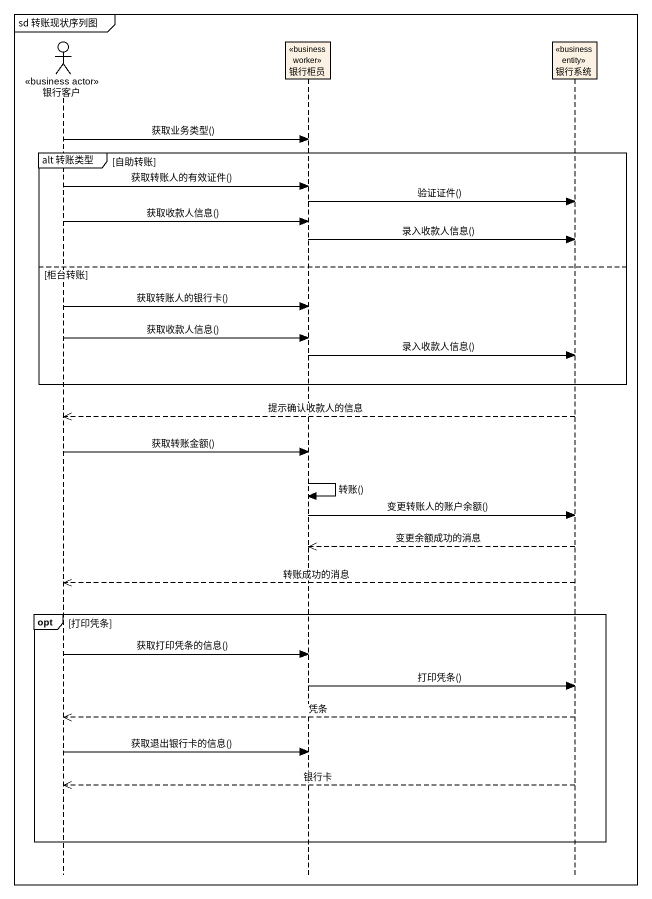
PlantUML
@startuml
mainframe sd 转账现状序列图
hide footbox
actor 银行客户 <<business actor>>
participant 银行柜员 <<business worker>>
participant 银行系统 <<business entity>>

银行客户 -> 银行柜员 : 获取业务类型()
group alt 转账类型 [自助转账]
  银行客户 -> 银行柜员 : 获取转账人的有效证件()
  银行柜员 -> 银行系统 : 验证证件()
  银行客户 -> 银行柜员 : 获取收款人信息()
  银行柜员 -> 银行系统 : 录入收款人信息()
else 柜台转账
  银行客户 -> 银行柜员 : 获取转账人的银行卡()
  银行客户 -> 银行柜员 : 获取收款人信息()
  银行柜员 -> 银行系统 : 录入收款人信息()
end
银行系统 -->> 银行客户 : 提示确认收款人的信息
银行客户 -> 银行柜员 : 获取转账金额()
银行柜员 -> 银行柜员 : 转账()
银行柜员 -> 银行系统 : 变更转账人的账户余额()
银行系统 -->> 银行柜员 : 变更余额成功的消息
银行系统 -->> 银行客户 : 转账成功的消息
opt 打印凭条
  银行客户 -> 银行柜员 : 获取打印凭条的信息()
  银行柜员 -> 银行系统 : 打印凭条()
  银行系统 -->> 银行客户 : 凭条
  银行客户 -> 银行柜员 : 获取退出银行卡的信息()
  银行系统 -->> 银行客户 : 银行卡
end
@enduml
